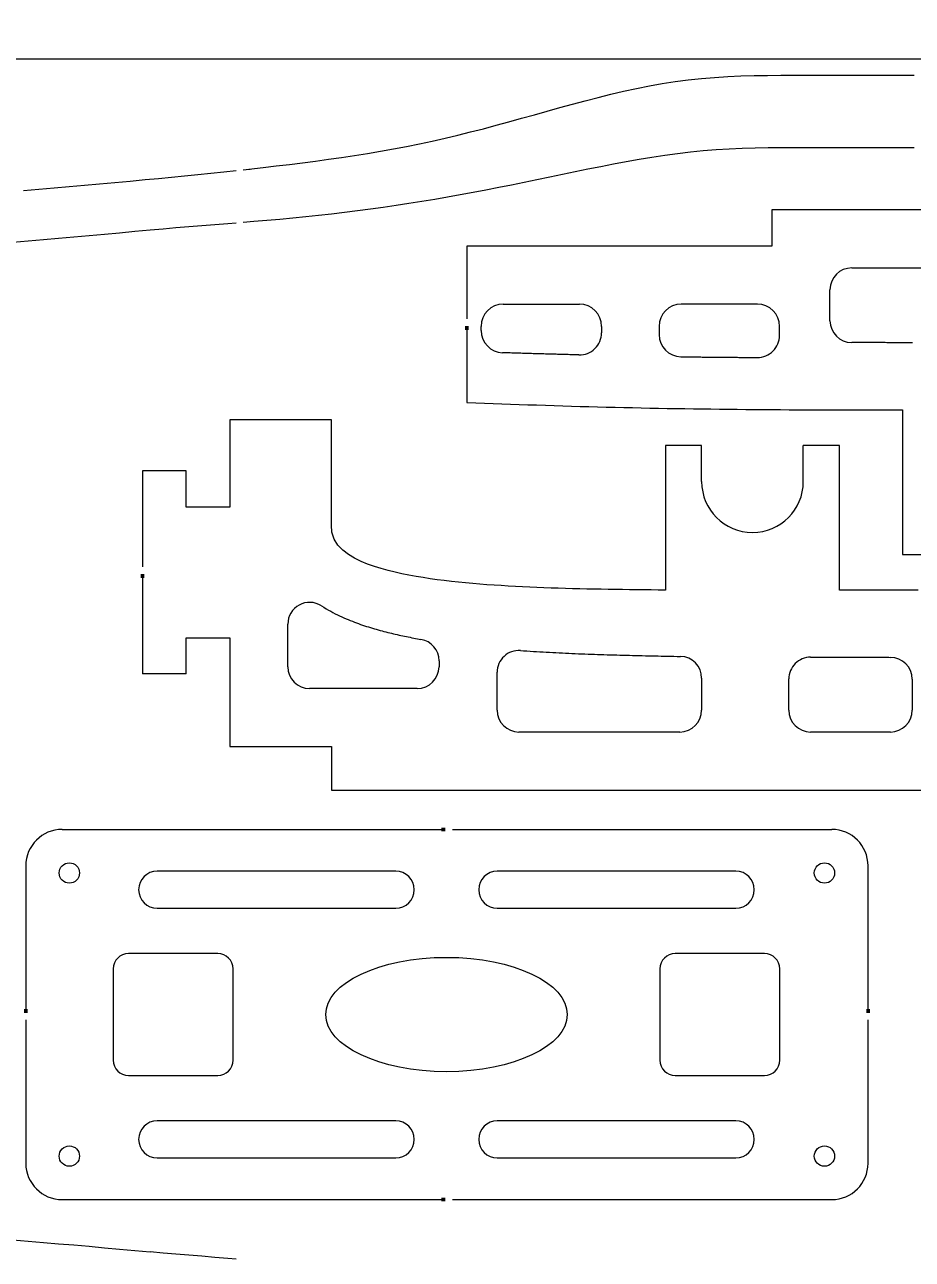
# Model space of a CAD drawing. Header units: millimetres. Extents: x 1774 to 2472, y 1292 to 1762.
# Drawn here: x 2236.1 to 2358.4, y 1384.8 to 1554.9 of the extents above; entities that cross this region are included whole.
import ezdxf

# ---------------------------------------------------------------- set-up
doc = ezdxf.new("R2010")
doc.units = ezdxf.units.MM
doc.layers.add('1粗实线', color=255, linetype='Continuous', lineweight=50)
doc.layers.add('6标注层', color=3, linetype='Continuous', lineweight=25)
doc.styles.get("Standard").update_dxf_attribs({"font": 'txt', "bigfont": 'gbcbig.shx'})
doc.dimstyles.new('ISO-25', dxfattribs={"dimtxt": 2.5, "dimasz": 2.5, "dimexe": 1.25, "dimexo": 0, "dimtad": 1, "dimtoh": 1, "dimdsep": 46, "dimtxsty": 'Standard', "dimcen": 2.5, "dimadec": 0, "dimazin": 0, "dimtfac": 1, "dimtmove": 0, "dimatfit": 3, "dimfxl": 1, "dimarcsym": 0})

# ---------------------------------------------------------------- blocks, each defined once
blk = doc.blocks.new('*D8')
at = {"layer": '6标注层', "color": 0, "lineweight": -2}
for p, q in [((2168.04, 1728.45), (2168.04, 1756.65)), ((2463.04, 1735.76), (2463.04, 1756.65)), ((2173.04, 1755.4), (2458.04, 1755.4)), ((2022.5, 1377.21), (2022.5, 1327.16)), ((2472.5, 1377.21), (2472.5, 1327.16)), ((2027.5, 1328.41), (2467.5, 1328.41))]:
    blk.add_line(p, q, dxfattribs=at)
at = {"layer": '6标注层', "color": 0}
for points in [[(2173.04, 1756.23), (2173.04, 1754.56), (2168.04, 1755.4)], [(2458.04, 1756.23), (2458.04, 1754.56), (2463.04, 1755.4)], [(2027.5, 1329.24), (2027.5, 1327.58), (2022.5, 1328.41)], [(2467.5, 1329.24), (2467.5, 1327.58), (2472.5, 1328.41)]]:
    blk.add_solid(points, dxfattribs=at)
at = {"layer": 'Defpoints', "color": 0}
for p in [(2463.04, 1755.4), (2463.04, 1735.76), (2168.04, 1728.45), (2022.5, 1377.21), (2472.5, 1377.21), (2472.5, 1328.41)]:
    blk.add_point(p, dxfattribs=at)
at = {"layer": '6标注层', "color": 0, "char_height": 5, "attachment_point": 5}
for s, insert in [('295', (2315.54, 1758.52)), ('450', (2247.5, 1331.54))]:
    blk.add_mtext(s, dxfattribs=dict(at, insert=insert))

msp = doc.modelspace()

# ---------------------------------------------------------------- linework, layer by layer
at = {"layer": '1粗实线', "lineweight": 18}
for p, q in [((2320.373, 1546.135), (2322.148, 1546.484)), ((2322.148, 1546.484), (2323.93, 1546.798)), ((2323.93, 1546.798), (2325.719, 1547.073)), ((2325.719, 1547.073), (2327.515, 1547.308)), ((2327.515, 1547.308), (2329.317, 1547.502)), ((2329.317, 1547.502), (2331.127, 1547.656)), ((2331.127, 1547.656), (2332.943, 1547.772)), ((2332.943, 1547.772), (2334.765, 1547.853)), ((2334.765, 1547.853), (2336.592, 1547.905)), ((2336.592, 1547.905), (2338.423, 1547.932)), ((2338.423, 1547.932), (2340.258, 1547.943)), ((2340.258, 1547.943), (2342.093, 1547.945)), ((2342.093, 1547.945), (2343.273, 1547.945)), ((2343.273, 1547.945), (2344.453, 1547.946)), ((2344.453, 1547.946), (2345.633, 1547.946)), ((2345.633, 1547.946), (2346.812, 1547.946)), ((2346.812, 1547.946), (2347.992, 1547.947)), ((2347.992, 1547.947), (2349.172, 1547.947)), ((2349.172, 1547.947), (2350.352, 1547.947)), ((2350.352, 1547.947), (2351.531, 1547.947)), ((2351.531, 1547.947), (2352.711, 1547.948)), ((2352.711, 1547.948), (2353.891, 1547.948)), ((2353.891, 1547.948), (2355.071, 1547.948)), ((2355.071, 1547.948), (2356.25, 1547.949)), ((2356.25, 1547.949), (2357.43, 1547.949)), ((2357.43, 1547.949), (2358.61, 1547.949)), ((2313.32, 1544.442), (2315.077, 1544.9)), ((2315.077, 1544.9), (2316.838, 1545.338)), ((2316.838, 1545.338), (2318.603, 1545.751)), ((2318.603, 1545.751), (2320.373, 1546.135)), ((2306.31, 1542.504), (2308.061, 1542.995)), ((2308.061, 1542.995), (2309.813, 1543.485)), ((2309.813, 1543.485), (2311.565, 1543.969)), ((2311.565, 1543.969), (2313.32, 1544.442)), ((2301.052, 1541.053), (2302.806, 1541.53)), ((2302.806, 1541.53), (2304.558, 1542.015)), ((2304.558, 1542.015), (2306.31, 1542.504)), ((2294.012, 1539.279), (2295.776, 1539.698)), ((2295.776, 1539.698), (2297.538, 1540.134)), ((2297.538, 1540.134), (2299.296, 1540.587)), ((2299.296, 1540.587), (2301.052, 1541.053)), ((2285.13, 1537.488), (2286.914, 1537.807)), ((2286.914, 1537.807), (2288.694, 1538.144)), ((2288.694, 1538.144), (2290.471, 1538.502)), ((2290.471, 1538.502), (2292.243, 1538.88)), ((2292.243, 1538.88), (2294.012, 1539.279)), ((2343.276, 1537.945), (2342.096, 1537.945)), ((2344.456, 1537.946), (2343.276, 1537.945)), ((2345.635, 1537.946), (2344.456, 1537.946)), ((2346.815, 1537.946), (2345.635, 1537.946)), ((2347.995, 1537.947), (2346.815, 1537.946)), ((2349.174, 1537.947), (2347.995, 1537.947)), ((2350.354, 1537.947), (2349.174, 1537.947)), ((2351.534, 1537.947), (2350.354, 1537.947)), ((2352.713, 1537.948), (2351.534, 1537.947)), ((2353.893, 1537.948), (2352.713, 1537.948)), ((2355.073, 1537.948), (2353.893, 1537.948)), ((2356.253, 1537.949), (2355.073, 1537.948)), ((2357.432, 1537.949), (2356.253, 1537.949)), ((2358.612, 1537.949), (2357.432, 1537.949)), ((2274.367, 1535.893), (2276.166, 1536.13)), ((2276.166, 1536.13), (2277.964, 1536.376)), ((2277.964, 1536.376), (2279.759, 1536.633)), ((2279.759, 1536.633), (2281.552, 1536.903)), ((2281.552, 1536.903), (2283.343, 1537.187)), ((2283.343, 1537.187), (2285.13, 1537.488)), ((2259.943, 1534.267), (2261.748, 1534.451)), ((2261.748, 1534.451), (2263.553, 1534.638)), ((2263.553, 1534.638), (2265.224, 1534.816)), ((2266.224, 1534.922), (2268.963, 1535.234)), ((2267.024, 1535.014), (2267.161, 1535.029)), ((2268.963, 1535.234), (2270.765, 1535.446)), ((2270.765, 1535.446), (2272.566, 1535.665)), ((2272.566, 1535.665), (2274.367, 1535.893)), ((2242.248, 1532.614), (2244.342, 1532.798)), ((2244.342, 1532.798), (2246.437, 1532.986)), ((2246.437, 1532.986), (2248.531, 1533.176)), ((2248.531, 1533.176), (2250.625, 1533.369)), ((2250.625, 1533.369), (2252.719, 1533.566)), ((2252.719, 1533.566), (2254.526, 1533.737)), ((2254.526, 1533.737), (2256.332, 1533.911)), ((2256.332, 1533.911), (2258.138, 1534.087)), ((2258.138, 1534.087), (2259.943, 1534.267)), ((2235.962, 1532.074), (2238.057, 1532.252)), ((2238.057, 1532.252), (2240.153, 1532.431)), ((2240.153, 1532.431), (2242.248, 1532.614)), ((2339.028, 1529.404), (2339.028, 1524.404)), ((2427.028, 1529.404), (2339.028, 1529.404)), ((2247.086, 1526.016), (2244.988, 1525.828)), ((2249.183, 1526.207), (2247.086, 1526.016)), ((2251.28, 1526.4), (2249.183, 1526.207)), ((2253.377, 1526.597), (2251.28, 1526.4)), ((2236.594, 1525.103), (2234.496, 1524.925)), ((2238.693, 1525.281), (2236.594, 1525.103)), ((2240.791, 1525.461), (2238.693, 1525.281)), ((2242.89, 1525.643), (2240.791, 1525.461)), ((2244.988, 1525.828), (2242.89, 1525.643)), ((2297.03, 1524.404), (2297.03, 1514.382)), ((2339.028, 1524.404), (2297.03, 1524.404)), ((2350.028, 1521.404), (2361.028, 1521.404)), ((2347.028, 1514.114), (2347.028, 1518.404)), ((2302.03, 1516.404), (2312.53, 1516.404)), ((2337.028, 1516.404), (2326.53, 1516.404)), ((2297.03, 1512.882), (2297.03, 1502.86)), ((2298.98, 1512.769), (2298.98, 1513.354)), ((2315.58, 1513.354), (2315.58, 1512.466)), ((2323.48, 1513.354), (2323.48, 1512.214)), ((2340.078, 1512.115), (2340.078, 1513.354)), ((2350.241, 1511.113), (2350.021, 1511.114)), ((2350.461, 1511.113), (2350.241, 1511.113)), ((2350.68, 1511.112), (2350.461, 1511.113)), ((2350.9, 1511.112), (2350.68, 1511.112)), ((2351.12, 1511.111), (2350.9, 1511.112)), ((2351.339, 1511.111), (2351.12, 1511.111)), ((2351.559, 1511.11), (2351.339, 1511.111)), ((2351.779, 1511.11), (2351.559, 1511.11)), ((2351.999, 1511.11), (2351.779, 1511.11)), ((2352.218, 1511.109), (2351.999, 1511.11)), ((2352.438, 1511.109), (2352.218, 1511.109)), ((2352.658, 1511.108), (2352.438, 1511.109)), ((2352.878, 1511.108), (2352.658, 1511.108)), ((2353.098, 1511.108), (2352.878, 1511.108)), ((2353.317, 1511.107), (2353.098, 1511.108)), ((2353.537, 1511.107), (2353.317, 1511.107)), ((2353.757, 1511.106), (2353.537, 1511.107)), ((2353.977, 1511.106), (2353.757, 1511.106)), ((2354.197, 1511.106), (2353.977, 1511.106)), ((2354.417, 1511.105), (2354.197, 1511.106)), ((2354.637, 1511.105), (2354.417, 1511.105)), ((2354.857, 1511.104), (2354.637, 1511.105)), ((2355.077, 1511.104), (2354.857, 1511.104)), ((2355.297, 1511.104), (2355.077, 1511.104)), ((2355.517, 1511.103), (2355.297, 1511.104)), ((2355.737, 1511.103), (2355.517, 1511.103)), ((2355.957, 1511.102), (2355.737, 1511.103)), ((2356.177, 1511.102), (2355.957, 1511.102)), ((2356.397, 1511.102), (2356.177, 1511.102)), ((2356.617, 1511.101), (2356.397, 1511.102)), ((2356.837, 1511.101), (2356.617, 1511.101)), ((2357.057, 1511.1), (2356.837, 1511.101)), ((2357.278, 1511.1), (2357.057, 1511.1)), ((2357.498, 1511.1), (2357.278, 1511.1)), ((2357.718, 1511.099), (2357.498, 1511.1)), ((2357.938, 1511.099), (2357.718, 1511.099)), ((2358.158, 1511.098), (2357.938, 1511.099)), ((2358.379, 1511.098), (2358.158, 1511.098)), ((2302.139, 1509.713), (2301.929, 1509.721)), ((2302.35, 1509.707), (2302.139, 1509.713)), ((2302.56, 1509.7), (2302.35, 1509.707)), ((2302.771, 1509.693), (2302.56, 1509.7)), ((2302.981, 1509.686), (2302.771, 1509.693)), ((2303.192, 1509.679), (2302.981, 1509.686)), ((2303.402, 1509.672), (2303.192, 1509.679)), ((2303.613, 1509.665), (2303.402, 1509.672)), ((2303.824, 1509.658), (2303.613, 1509.665)), ((2304.034, 1509.652), (2303.824, 1509.658)), ((2304.245, 1509.645), (2304.034, 1509.652)), ((2304.455, 1509.638), (2304.245, 1509.645)), ((2304.666, 1509.632), (2304.455, 1509.638)), ((2304.876, 1509.625), (2304.666, 1509.632)), ((2305.087, 1509.619), (2304.876, 1509.625)), ((2305.298, 1509.612), (2305.087, 1509.619)), ((2305.508, 1509.606), (2305.298, 1509.612)), ((2305.719, 1509.599), (2305.508, 1509.606)), ((2305.929, 1509.593), (2305.719, 1509.599)), ((2306.14, 1509.587), (2305.929, 1509.593)), ((2306.35, 1509.58), (2306.14, 1509.587)), ((2306.561, 1509.574), (2306.35, 1509.58)), ((2306.772, 1509.568), (2306.561, 1509.574)), ((2306.982, 1509.562), (2306.772, 1509.568)), ((2307.193, 1509.556), (2306.982, 1509.562)), ((2307.403, 1509.55), (2307.193, 1509.556)), ((2307.614, 1509.544), (2307.403, 1509.55)), ((2307.825, 1509.538), (2307.614, 1509.544)), ((2308.035, 1509.532), (2307.825, 1509.538)), ((2308.246, 1509.526), (2308.035, 1509.532)), ((2308.456, 1509.52), (2308.246, 1509.526)), ((2308.667, 1509.514), (2308.456, 1509.52)), ((2308.878, 1509.508), (2308.667, 1509.514)), ((2309.088, 1509.503), (2308.878, 1509.508)), ((2309.299, 1509.497), (2309.088, 1509.503)), ((2309.509, 1509.491), (2309.299, 1509.497)), ((2309.72, 1509.486), (2309.509, 1509.491)), ((2309.931, 1509.48), (2309.72, 1509.486)), ((2310.141, 1509.475), (2309.931, 1509.48)), ((2310.352, 1509.469), (2310.141, 1509.475)), ((2310.562, 1509.464), (2310.352, 1509.469)), ((2310.773, 1509.459), (2310.562, 1509.464)), ((2310.984, 1509.453), (2310.773, 1509.459)), ((2311.194, 1509.448), (2310.984, 1509.453)), ((2311.405, 1509.443), (2311.194, 1509.448)), ((2311.615, 1509.438), (2311.405, 1509.443)), ((2311.826, 1509.432), (2311.615, 1509.438)), ((2312.037, 1509.427), (2311.826, 1509.432)), ((2312.247, 1509.422), (2312.037, 1509.427)), ((2312.458, 1509.417), (2312.247, 1509.422)), ((2326.492, 1509.164), (2326.702, 1509.161)), ((2326.702, 1509.161), (2326.912, 1509.159)), ((2326.912, 1509.159), (2327.123, 1509.156)), ((2327.123, 1509.156), (2327.333, 1509.154)), ((2327.333, 1509.154), (2327.543, 1509.151)), ((2327.543, 1509.151), (2327.754, 1509.149)), ((2327.754, 1509.149), (2327.964, 1509.146)), ((2327.964, 1509.146), (2328.174, 1509.144)), ((2328.174, 1509.144), (2328.384, 1509.141)), ((2328.384, 1509.141), (2328.595, 1509.139)), ((2328.595, 1509.139), (2328.805, 1509.136)), ((2328.805, 1509.136), (2329.015, 1509.134)), ((2329.015, 1509.134), (2329.226, 1509.132)), ((2329.226, 1509.132), (2329.436, 1509.129)), ((2329.436, 1509.129), (2329.646, 1509.127)), ((2329.646, 1509.127), (2329.857, 1509.125)), ((2329.857, 1509.125), (2330.067, 1509.123)), ((2330.067, 1509.123), (2330.277, 1509.121)), ((2330.277, 1509.121), (2330.488, 1509.119)), ((2330.488, 1509.119), (2330.698, 1509.116)), ((2330.698, 1509.116), (2330.908, 1509.114)), ((2330.908, 1509.114), (2331.119, 1509.112)), ((2331.119, 1509.112), (2331.329, 1509.11)), ((2331.329, 1509.11), (2331.539, 1509.108)), ((2331.539, 1509.108), (2331.75, 1509.106)), ((2331.75, 1509.106), (2331.96, 1509.104)), ((2331.96, 1509.104), (2332.17, 1509.102)), ((2332.17, 1509.102), (2332.381, 1509.1)), ((2332.381, 1509.1), (2332.591, 1509.099)), ((2332.591, 1509.099), (2332.801, 1509.097)), ((2332.801, 1509.097), (2333.012, 1509.095)), ((2333.012, 1509.095), (2333.222, 1509.093)), ((2333.222, 1509.093), (2333.432, 1509.091)), ((2333.432, 1509.091), (2333.643, 1509.09)), ((2333.643, 1509.09), (2333.853, 1509.088)), ((2333.853, 1509.088), (2334.063, 1509.086)), ((2334.063, 1509.086), (2334.274, 1509.084)), ((2334.274, 1509.084), (2334.484, 1509.083)), ((2334.484, 1509.083), (2334.694, 1509.081)), ((2334.694, 1509.081), (2334.905, 1509.08)), ((2334.905, 1509.08), (2335.115, 1509.078)), ((2335.115, 1509.078), (2335.325, 1509.076)), ((2335.325, 1509.076), (2335.536, 1509.075)), ((2335.536, 1509.075), (2335.746, 1509.073)), ((2335.746, 1509.073), (2335.956, 1509.072)), ((2335.956, 1509.072), (2336.167, 1509.07)), ((2336.167, 1509.07), (2336.377, 1509.069)), ((2336.377, 1509.069), (2336.587, 1509.068)), ((2336.587, 1509.068), (2336.797, 1509.066)), ((2336.797, 1509.066), (2337.008, 1509.065)), ((2297.03, 1502.86), (2298.23, 1502.817)), ((2298.23, 1502.817), (2299.429, 1502.774)), ((2299.429, 1502.774), (2300.629, 1502.731)), ((2300.629, 1502.731), (2301.828, 1502.688)), ((2301.828, 1502.688), (2303.028, 1502.645)), ((2303.028, 1502.645), (2304.227, 1502.603)), ((2304.227, 1502.603), (2305.427, 1502.561)), ((2305.427, 1502.561), (2306.626, 1502.52)), ((2306.626, 1502.52), (2307.826, 1502.48)), ((2307.826, 1502.48), (2309.025, 1502.441)), ((2309.025, 1502.441), (2310.225, 1502.403)), ((2310.225, 1502.403), (2311.424, 1502.367)), ((2311.424, 1502.367), (2312.624, 1502.331)), ((2312.624, 1502.331), (2313.824, 1502.297)), ((2313.824, 1502.297), (2315.024, 1502.265)), ((2315.024, 1502.265), (2316.223, 1502.234)), ((2316.223, 1502.234), (2317.423, 1502.205)), ((2317.423, 1502.205), (2318.623, 1502.177)), ((2318.623, 1502.177), (2319.823, 1502.15)), ((2319.823, 1502.15), (2321.023, 1502.125)), ((2321.023, 1502.125), (2322.223, 1502.101)), ((2322.223, 1502.101), (2323.423, 1502.078)), ((2323.423, 1502.078), (2324.623, 1502.056)), ((2324.623, 1502.056), (2325.823, 1502.036)), ((2325.823, 1502.036), (2327.023, 1502.016)), ((2264.355, 1500.458), (2264.355, 1488.458)), ((2278.355, 1500.458), (2264.355, 1500.458)), ((2278.355, 1485.955), (2278.355, 1500.458)), ((2327.023, 1502.016), (2328.223, 1501.998)), ((2328.223, 1501.998), (2329.423, 1501.981)), ((2329.423, 1501.981), (2330.623, 1501.965)), ((2330.623, 1501.965), (2331.824, 1501.95)), ((2331.824, 1501.95), (2333.024, 1501.936)), ((2333.024, 1501.936), (2334.224, 1501.923)), ((2334.224, 1501.923), (2335.424, 1501.911)), ((2335.424, 1501.911), (2336.624, 1501.901)), ((2336.624, 1501.901), (2337.824, 1501.891)), ((2337.824, 1501.891), (2339.024, 1501.883)), ((2339.024, 1501.883), (2340.225, 1501.875)), ((2340.225, 1501.875), (2341.425, 1501.868)), ((2341.425, 1501.868), (2342.625, 1501.862)), ((2342.625, 1501.862), (2343.825, 1501.857)), ((2343.825, 1501.857), (2345.025, 1501.852)), ((2345.025, 1501.852), (2346.226, 1501.848)), ((2346.226, 1501.848), (2347.426, 1501.845)), ((2347.426, 1501.845), (2348.626, 1501.842)), ((2348.626, 1501.842), (2349.826, 1501.84)), ((2349.826, 1501.84), (2351.027, 1501.838)), ((2351.027, 1501.838), (2352.227, 1501.838)), ((2352.227, 1501.838), (2353.427, 1501.838)), ((2353.427, 1501.838), (2354.627, 1501.839)), ((2354.627, 1501.839), (2355.827, 1501.84)), ((2355.827, 1501.84), (2357.028, 1501.842)), ((2357.028, 1501.842), (2357.028, 1481.904)), ((2329.355, 1496.958), (2324.355, 1496.958)), ((2324.355, 1496.958), (2324.355, 1477.02)), ((2329.355, 1491.958), (2329.355, 1496.958)), ((2348.355, 1496.958), (2343.355, 1496.958)), ((2343.355, 1491.958), (2343.355, 1496.958)), ((2348.355, 1477.021), (2348.355, 1496.958)), ((2252.355, 1493.458), (2252.355, 1480.208)), ((2258.355, 1493.458), (2252.355, 1493.458)), ((2258.355, 1488.458), (2258.355, 1493.458)), ((2264.355, 1488.458), (2258.355, 1488.458)), ((2278.421, 1484.976), (2278.355, 1485.955)), ((2278.725, 1484.043), (2278.421, 1484.976)), ((2279.246, 1483.212), (2278.725, 1484.043)), ((2279.94, 1482.517), (2279.246, 1483.212)), ((2280.724, 1481.923), (2279.94, 1482.517)), ((2281.561, 1481.407), (2280.724, 1481.923)), ((2357.028, 1481.904), (2362.028, 1481.904)), ((2282.441, 1480.968), (2281.561, 1481.407)), ((2283.351, 1480.595), (2282.441, 1480.968)), ((2284.278, 1480.266), (2283.351, 1480.595)), ((2285.216, 1479.97), (2284.278, 1480.266)), ((2286.163, 1479.704), (2285.216, 1479.97)), ((2252.355, 1478.708), (2252.355, 1465.458)), ((2287.117, 1479.466), (2286.163, 1479.704)), ((2288.077, 1479.254), (2287.117, 1479.466)), ((2289.042, 1479.062), (2288.077, 1479.254)), ((2290.01, 1478.887), (2289.042, 1479.062)), ((2290.981, 1478.726), (2290.01, 1478.887)), ((2291.953, 1478.579), (2290.981, 1478.726)), ((2292.928, 1478.444), (2291.953, 1478.579)), ((2293.904, 1478.321), (2292.928, 1478.444)), ((2294.881, 1478.208), (2293.904, 1478.321)), ((2295.859, 1478.104), (2294.881, 1478.208)), ((2296.838, 1478.007), (2295.859, 1478.104)), ((2297.817, 1477.918), (2296.838, 1478.007)), ((2298.798, 1477.836), (2297.817, 1477.918)), ((2299.778, 1477.761), (2298.798, 1477.836)), ((2300.76, 1477.691), (2299.778, 1477.761)), ((2301.741, 1477.627), (2300.76, 1477.691)), ((2302.723, 1477.568), (2301.741, 1477.627)), ((2303.705, 1477.513), (2302.723, 1477.568)), ((2304.688, 1477.463), (2303.705, 1477.513)), ((2305.67, 1477.416), (2304.688, 1477.463)), ((2306.653, 1477.373), (2305.67, 1477.416)), ((2307.636, 1477.333), (2306.653, 1477.373)), ((2308.619, 1477.297), (2307.636, 1477.333)), ((2309.602, 1477.264), (2308.619, 1477.297)), ((2310.585, 1477.233), (2309.602, 1477.264)), ((2311.568, 1477.206), (2310.585, 1477.233)), ((2312.552, 1477.181), (2311.568, 1477.206)), ((2313.535, 1477.158), (2312.552, 1477.181)), ((2314.519, 1477.138), (2313.535, 1477.158)), ((2315.502, 1477.119), (2314.519, 1477.138)), ((2316.486, 1477.102), (2315.502, 1477.119)), ((2317.469, 1477.087), (2316.486, 1477.102)), ((2318.453, 1477.073), (2317.469, 1477.087)), ((2319.436, 1477.061), (2318.453, 1477.073)), ((2320.42, 1477.05), (2319.436, 1477.061)), ((2321.404, 1477.041), (2320.42, 1477.05)), ((2322.387, 1477.033), (2321.404, 1477.041)), ((2323.371, 1477.026), (2322.387, 1477.033)), ((2324.355, 1477.02), (2323.371, 1477.026)), ((2349.555, 1477.022), (2348.355, 1477.021)), ((2350.755, 1477.024), (2349.555, 1477.022)), ((2351.955, 1477.024), (2350.755, 1477.024)), ((2353.156, 1477.025), (2351.955, 1477.024)), ((2354.356, 1477.024), (2353.156, 1477.025)), ((2355.556, 1477.023), (2354.356, 1477.024)), ((2356.756, 1477.021), (2355.556, 1477.023)), ((2357.956, 1477.018), (2356.756, 1477.021)), ((2359.157, 1477.015), (2357.956, 1477.018)), ((2276.978, 1474.847), (2277.303, 1474.642)), ((2277.303, 1474.642), (2277.626, 1474.447)), ((2277.626, 1474.447), (2277.944, 1474.263)), ((2277.944, 1474.263), (2278.259, 1474.088)), ((2278.259, 1474.088), (2278.571, 1473.921)), ((2278.571, 1473.921), (2278.88, 1473.762)), ((2278.88, 1473.762), (2279.185, 1473.61)), ((2279.185, 1473.61), (2279.487, 1473.466)), ((2279.487, 1473.466), (2279.785, 1473.327)), ((2279.785, 1473.327), (2280.081, 1473.194)), ((2280.081, 1473.194), (2280.374, 1473.067)), ((2272.355, 1466.458), (2272.355, 1472.324)), ((2280.374, 1473.067), (2280.666, 1472.944)), ((2280.666, 1472.944), (2280.956, 1472.825)), ((2280.956, 1472.825), (2281.244, 1472.711)), ((2281.244, 1472.711), (2281.53, 1472.601)), ((2281.53, 1472.601), (2281.814, 1472.495)), ((2281.814, 1472.495), (2282.094, 1472.393)), ((2282.094, 1472.393), (2282.373, 1472.294)), ((2282.373, 1472.294), (2282.649, 1472.199)), ((2282.649, 1472.199), (2282.923, 1472.107)), ((2282.923, 1472.107), (2283.195, 1472.018)), ((2283.195, 1472.018), (2283.466, 1471.932)), ((2283.466, 1471.932), (2283.736, 1471.848)), ((2283.736, 1471.848), (2284.005, 1471.766)), ((2284.005, 1471.766), (2284.273, 1471.686)), ((2284.273, 1471.686), (2284.541, 1471.609)), ((2284.541, 1471.609), (2284.807, 1471.533)), ((2284.807, 1471.533), (2285.073, 1471.46)), ((2285.073, 1471.46), (2285.337, 1471.388)), ((2258.355, 1470.458), (2264.355, 1470.458)), ((2258.355, 1465.458), (2258.355, 1470.458)), ((2264.355, 1470.458), (2264.355, 1455.458)), ((2285.337, 1471.388), (2285.6, 1471.319)), ((2285.6, 1471.319), (2285.862, 1471.251)), ((2285.862, 1471.251), (2286.123, 1471.185)), ((2286.123, 1471.185), (2286.383, 1471.121)), ((2286.383, 1471.121), (2286.642, 1471.058)), ((2286.642, 1471.058), (2286.901, 1470.996)), ((2286.901, 1470.996), (2287.159, 1470.937)), ((2287.159, 1470.937), (2287.416, 1470.878)), ((2287.416, 1470.878), (2287.673, 1470.821)), ((2287.673, 1470.821), (2287.929, 1470.765)), ((2287.929, 1470.765), (2288.184, 1470.711)), ((2288.184, 1470.711), (2288.439, 1470.658)), ((2288.439, 1470.658), (2288.692, 1470.606)), ((2288.692, 1470.606), (2288.945, 1470.555)), ((2288.945, 1470.555), (2289.197, 1470.505)), ((2289.197, 1470.505), (2289.449, 1470.456)), ((2289.449, 1470.456), (2289.7, 1470.409)), ((2289.7, 1470.409), (2289.95, 1470.362)), ((2289.95, 1470.362), (2290.199, 1470.317)), ((2290.199, 1470.317), (2290.448, 1470.272)), ((2290.448, 1470.272), (2290.696, 1470.228)), ((2304.387, 1468.683), (2304.833, 1468.653)), ((2304.833, 1468.653), (2305.28, 1468.623)), ((2305.28, 1468.623), (2305.726, 1468.594)), ((2305.726, 1468.594), (2306.172, 1468.567)), ((2306.172, 1468.567), (2306.617, 1468.54)), ((2306.617, 1468.54), (2307.062, 1468.513)), ((2307.062, 1468.513), (2307.506, 1468.488)), ((2307.506, 1468.488), (2307.951, 1468.463)), ((2307.951, 1468.463), (2308.395, 1468.439)), ((2308.395, 1468.439), (2308.838, 1468.416)), ((2308.838, 1468.416), (2309.281, 1468.394)), ((2309.281, 1468.394), (2309.725, 1468.372)), ((2309.725, 1468.372), (2310.167, 1468.351)), ((2310.167, 1468.351), (2310.61, 1468.33)), ((2310.61, 1468.33), (2311.052, 1468.31)), ((2311.052, 1468.31), (2311.494, 1468.291)), ((2311.494, 1468.291), (2311.936, 1468.272)), ((2311.936, 1468.272), (2312.377, 1468.254)), ((2312.377, 1468.254), (2312.819, 1468.236)), ((2312.819, 1468.236), (2313.26, 1468.219)), ((2313.26, 1468.219), (2313.701, 1468.202)), ((2313.701, 1468.202), (2314.141, 1468.186)), ((2314.141, 1468.186), (2314.582, 1468.17)), ((2314.582, 1468.17), (2315.022, 1468.155)), ((2315.022, 1468.155), (2315.462, 1468.14)), ((2315.462, 1468.14), (2315.902, 1468.126)), ((2315.902, 1468.126), (2316.342, 1468.112)), ((2316.342, 1468.112), (2316.782, 1468.099)), ((2316.782, 1468.099), (2317.221, 1468.086)), ((2317.221, 1468.086), (2317.66, 1468.074)), ((2317.66, 1468.074), (2318.099, 1468.062)), ((2318.099, 1468.062), (2318.537, 1468.05)), ((2318.537, 1468.05), (2318.975, 1468.038)), ((2318.975, 1468.038), (2319.413, 1468.027)), ((2319.413, 1468.027), (2319.851, 1468.017)), ((2319.851, 1468.017), (2320.289, 1468.006)), ((2293.18, 1467.273), (2293.18, 1466.458)), ((2320.289, 1468.006), (2320.727, 1467.996)), ((2320.727, 1467.996), (2321.165, 1467.987)), ((2321.165, 1467.987), (2321.603, 1467.977)), ((2321.603, 1467.977), (2322.041, 1467.968)), ((2322.041, 1467.968), (2322.479, 1467.958)), ((2322.479, 1467.958), (2322.917, 1467.948)), ((2322.917, 1467.948), (2323.354, 1467.939)), ((2323.354, 1467.939), (2323.792, 1467.929)), ((2323.792, 1467.929), (2324.23, 1467.92)), ((2324.23, 1467.92), (2324.668, 1467.91)), ((2324.668, 1467.91), (2325.106, 1467.901)), ((2325.106, 1467.901), (2325.544, 1467.891)), ((2325.544, 1467.891), (2325.982, 1467.881)), ((2325.982, 1467.881), (2326.42, 1467.872)), ((2344.362, 1467.77), (2344.582, 1467.77)), ((2344.582, 1467.77), (2344.802, 1467.769)), ((2344.802, 1467.769), (2345.022, 1467.769)), ((2345.022, 1467.769), (2345.242, 1467.768)), ((2345.242, 1467.768), (2345.462, 1467.768)), ((2345.462, 1467.768), (2345.683, 1467.767)), ((2345.683, 1467.767), (2345.903, 1467.767)), ((2345.903, 1467.767), (2346.123, 1467.766)), ((2346.123, 1467.766), (2346.343, 1467.766)), ((2346.343, 1467.766), (2346.563, 1467.766)), ((2346.563, 1467.766), (2346.784, 1467.765)), ((2346.784, 1467.765), (2347.004, 1467.765)), ((2347.004, 1467.765), (2347.224, 1467.764)), ((2347.224, 1467.764), (2347.444, 1467.764)), ((2347.444, 1467.764), (2347.664, 1467.763)), ((2347.664, 1467.763), (2347.885, 1467.763)), ((2347.885, 1467.763), (2348.105, 1467.762)), ((2348.105, 1467.762), (2348.325, 1467.762)), ((2348.325, 1467.762), (2348.545, 1467.762)), ((2348.545, 1467.762), (2348.765, 1467.761)), ((2348.765, 1467.761), (2348.985, 1467.761)), ((2348.985, 1467.761), (2349.205, 1467.76)), ((2349.205, 1467.76), (2349.425, 1467.76)), ((2349.425, 1467.76), (2349.645, 1467.76)), ((2349.645, 1467.76), (2349.866, 1467.759)), ((2349.866, 1467.759), (2350.086, 1467.759)), ((2350.086, 1467.759), (2350.306, 1467.759)), ((2350.306, 1467.759), (2350.525, 1467.758)), ((2350.525, 1467.758), (2350.745, 1467.758)), ((2350.745, 1467.758), (2350.965, 1467.757)), ((2350.965, 1467.757), (2351.185, 1467.757)), ((2351.185, 1467.757), (2351.405, 1467.757)), ((2351.405, 1467.757), (2351.625, 1467.756)), ((2351.625, 1467.756), (2351.845, 1467.756)), ((2351.845, 1467.756), (2352.065, 1467.755)), ((2352.065, 1467.755), (2352.285, 1467.755)), ((2352.285, 1467.755), (2352.504, 1467.755)), ((2352.504, 1467.755), (2352.724, 1467.754)), ((2352.724, 1467.754), (2352.944, 1467.754)), ((2352.944, 1467.754), (2353.164, 1467.753)), ((2353.164, 1467.753), (2353.384, 1467.753)), ((2353.384, 1467.753), (2353.603, 1467.753)), ((2353.603, 1467.753), (2353.823, 1467.752)), ((2353.823, 1467.752), (2354.043, 1467.752)), ((2354.043, 1467.752), (2354.263, 1467.751)), ((2354.263, 1467.751), (2354.482, 1467.751)), ((2354.482, 1467.751), (2354.702, 1467.75)), ((2354.702, 1467.75), (2354.922, 1467.75)), ((2354.922, 1467.75), (2355.141, 1467.75)), ((2355.141, 1467.75), (2355.361, 1467.749)), ((2258.355, 1465.458), (2252.355, 1465.458)), ((2301.18, 1460.458), (2301.18, 1465.69)), ((2329.355, 1464.873), (2329.355, 1460.458)), ((2341.355, 1460.458), (2341.355, 1464.77)), ((2358.355, 1464.749), (2358.355, 1460.458)), ((2290.18, 1463.458), (2275.355, 1463.458)), ((2326.355, 1457.458), (2304.18, 1457.458)), ((2355.355, 1457.458), (2344.355, 1457.458)), ((2264.355, 1455.458), (2278.355, 1455.458)), ((2278.355, 1455.458), (2278.355, 1449.458)), ((2278.355, 1449.458), (2366.355, 1449.458)), ((2241.266, 1444.036), (2293.516, 1444.036)), ((2295.016, 1444.036), (2347.266, 1444.036)), ((2236.266, 1439.036), (2236.266, 1419.286)), ((2287.209, 1438.286), (2254.359, 1438.286)), ((2334.059, 1438.286), (2301.209, 1438.286)), ((2352.266, 1419.286), (2352.266, 1439.036)), ((2254.359, 1433.186), (2287.209, 1433.186)), ((2301.209, 1433.186), (2334.059, 1433.186)), ((2262.709, 1426.936), (2250.409, 1426.936)), ((2338.009, 1426.936), (2325.709, 1426.936)), ((2248.309, 1424.836), (2248.309, 1412.236)), ((2264.809, 1412.236), (2264.809, 1424.836)), ((2323.609, 1424.836), (2323.609, 1412.236)), ((2340.109, 1412.236), (2340.109, 1424.836)), ((2236.266, 1417.786), (2236.266, 1398.036)), ((2352.266, 1398.036), (2352.266, 1417.786)), ((2250.409, 1410.136), (2262.709, 1410.136)), ((2325.709, 1410.136), (2338.009, 1410.136)), ((2287.209, 1403.886), (2254.359, 1403.886)), ((2334.059, 1403.886), (2301.209, 1403.886)), ((2254.359, 1398.786), (2287.209, 1398.786)), ((2301.209, 1398.786), (2334.059, 1398.786)), ((2241.266, 1393.036), (2293.516, 1393.036)), ((2295.016, 1393.036), (2347.266, 1393.036)), ((2234.496, 1387.5), (2236.594, 1387.322)), ((2236.594, 1387.322), (2238.693, 1387.144)), ((2238.693, 1387.144), (2240.791, 1386.964)), ((2240.791, 1386.964), (2242.89, 1386.782)), ((2242.89, 1386.782), (2244.988, 1386.597)), ((2244.988, 1386.597), (2247.085, 1386.409)), ((2247.085, 1386.409), (2249.183, 1386.218)), ((2249.183, 1386.218), (2251.28, 1386.024)), ((2251.28, 1386.024), (2253.377, 1385.828))]:
    msp.add_line(p, q, dxfattribs=at)
at = {"layer": '1粗实线'}
for p, q in [((2297.03, 1512.882), (2297.03, 1513.382)), ((2252.355, 1478.708), (2252.355, 1479.208)), ((2293.516, 1444.036), (2294.016, 1444.036)), ((2236.266, 1419.286), (2236.266, 1418.786)), ((2352.266, 1419.286), (2352.266, 1418.786)), ((2293.516, 1393.036), (2294.016, 1393.036))]:
    msp.add_line(p, q, dxfattribs=at)
at = {"layer": '1粗实线', "lineweight": 18}
msp.add_lwpolyline([(2022.497, 1377.214), (2022.497, 1535.211, -0.4142126), (2037.497, 1550.211), (2457.497, 1550.212, -0.4142145), (2472.497, 1535.212), (2472.497, 1377.213, -0.4142145), (2457.497, 1362.213), (2037.497, 1362.214, -0.4142126)], format="xyb", close=True, dxfattribs=at)
for points in [[(2342.096, 1537.945), (2340.302, 1537.943), (2338.508, 1537.932), (2336.716, 1537.905), (2334.926, 1537.854), (2333.14, 1537.774), (2331.357, 1537.661), (2329.578, 1537.516), (2327.802, 1537.337), (2326.03, 1537.126), (2324.26, 1536.886), (2322.494, 1536.619), (2320.73, 1536.328), (2318.968, 1536.017), (2317.208, 1535.689), (2315.45, 1535.348), (2313.693, 1534.996), (2311.936, 1534.637), (2310.18, 1534.273), (2308.425, 1533.908), (2306.669, 1533.544), (2304.913, 1533.183), (2303.156, 1532.827), (2301.398, 1532.476), (2299.638, 1532.133), (2297.877, 1531.798), (2296.115, 1531.472), (2294.35, 1531.156), (2292.584, 1530.851), (2290.815, 1530.556), (2289.045, 1530.273), (2287.272, 1530.002), (2285.497, 1529.742), (2283.72, 1529.495), (2281.941, 1529.26), (2280.162, 1529.037), (2278.381, 1528.826), (2276.599, 1528.627), (2274.815, 1528.438), (2273.031, 1528.26), (2271.246, 1528.091), (2269.46, 1527.93), (2267.674, 1527.776), (2266.224, 1527.656)], [(2265.224, 1527.575), (2264.1, 1527.484), (2262.312, 1527.344), (2260.524, 1527.204), (2258.736, 1527.063), (2256.949, 1526.918), (2255.163, 1526.763), (2253.377, 1526.597)], [(2265.224, 1384.85), (2264.1, 1384.94), (2262.312, 1385.081), (2260.524, 1385.22), (2258.736, 1385.361), (2256.949, 1385.507), (2255.163, 1385.662), (2253.377, 1385.828)]]:
    msp.add_lwpolyline(points, dxfattribs=at)
for centre in [(2242.266, 1438.036), (2346.269, 1438.036), (2242.266, 1399.036), (2346.269, 1399.036)]:
    msp.add_circle(centre, 1.4, dxfattribs=at)
for centre, radius, start, end in [((2350.028, 1518.404), 3, 90, 180), ((2302.03, 1513.354), 3.05, 90, 180), ((2312.53, 1513.354), 3.05, 0, 90), ((2326.53, 1513.354), 3.05, 90, 180), ((2337.028, 1513.354), 3.05, 0, 90), ((2350.028, 1514.114), 3, 180, 269.87809), ((2302.03, 1512.769), 3.05, 180, 268.08717), ((2312.53, 1512.466), 3.05, 268.63871, 0), ((2326.53, 1512.214), 3.05, 180, 269.27276), ((2337.028, 1512.115), 3.05, 269.62865, 0), ((2336.355, 1491.958), 7, 180, 0), ((2275.355, 1472.324), 3, 57.25002, 180), ((2290.18, 1467.273), 3, 0, 80.08958), ((2304.18, 1465.69), 3, 86.05019, 180), ((2275.355, 1466.458), 3, 180, 270), ((2290.18, 1466.458), 3, 270, 0), ((2326.355, 1464.873), 3, 0, 88.74934), ((2344.355, 1464.77), 3, 89.86726, 179.99993), ((2355.355, 1464.749), 3, 0, 89.87809), ((2304.18, 1460.458), 3, 180, 270), ((2326.355, 1460.458), 3, 270, 0), ((2344.355, 1460.458), 3, 180, 270), ((2355.355, 1460.458), 3, 270, 0), ((2241.266, 1439.036), 5, 90, 180), ((2347.266, 1439.036), 5, 0, 90), ((2254.359, 1435.736), 2.55, 90, 270), ((2287.209, 1435.736), 2.55, 270, 90), ((2301.209, 1435.736), 2.55, 90, 270), ((2334.059, 1435.736), 2.55, 270, 90), ((2250.409, 1424.836), 2.1, 90, 180), ((2262.709, 1424.836), 2.1, 0, 90), ((2325.709, 1424.836), 2.1, 90, 180), ((2338.009, 1424.836), 2.1, 0, 90), ((2250.409, 1412.236), 2.1, 180, 270), ((2262.709, 1412.236), 2.1, 270, 0), ((2325.709, 1412.236), 2.1, 180, 270), ((2338.009, 1412.236), 2.1, 270, 0), ((2254.359, 1401.336), 2.55, 90, 270), ((2287.209, 1401.336), 2.55, 270, 90), ((2301.209, 1401.336), 2.55, 90, 270), ((2334.059, 1401.336), 2.55, 270, 90), ((2241.266, 1398.036), 5, 180, 270), ((2347.266, 1398.036), 5, 270, 0)]:
    msp.add_arc(centre, radius, start, end, dxfattribs=at)
msp.add_ellipse((2294.209, 1418.536), major_axis=(16.632, 0), ratio=0.473489, dxfattribs=at)

# ---------------------------------------------------------------- dimensions: what is measured, and where the dimension line sits
at = {"layer": '6标注层'}
for base, p1, p2, middle in [((2472.497, 1328.411), (2022.497, 1377.214), (2472.497, 1377.213), (2247.497, 1331.536)), ((2463.042, 1755.398), (2168.041, 1728.453), (2463.042, 1735.756), (2315.541, 1758.523))]:
    dim = msp.add_linear_dim(base=base, p1=p1, p2=p2, dimstyle='ISO-25', override={"dimtxt": 5, "dimasz": 5}, dxfattribs=at)
    dim.commit()
    dim.dimension.update_dxf_attribs({"geometry": '*D8', "text_midpoint": middle})

doc.saveas('drawing.dxf')
